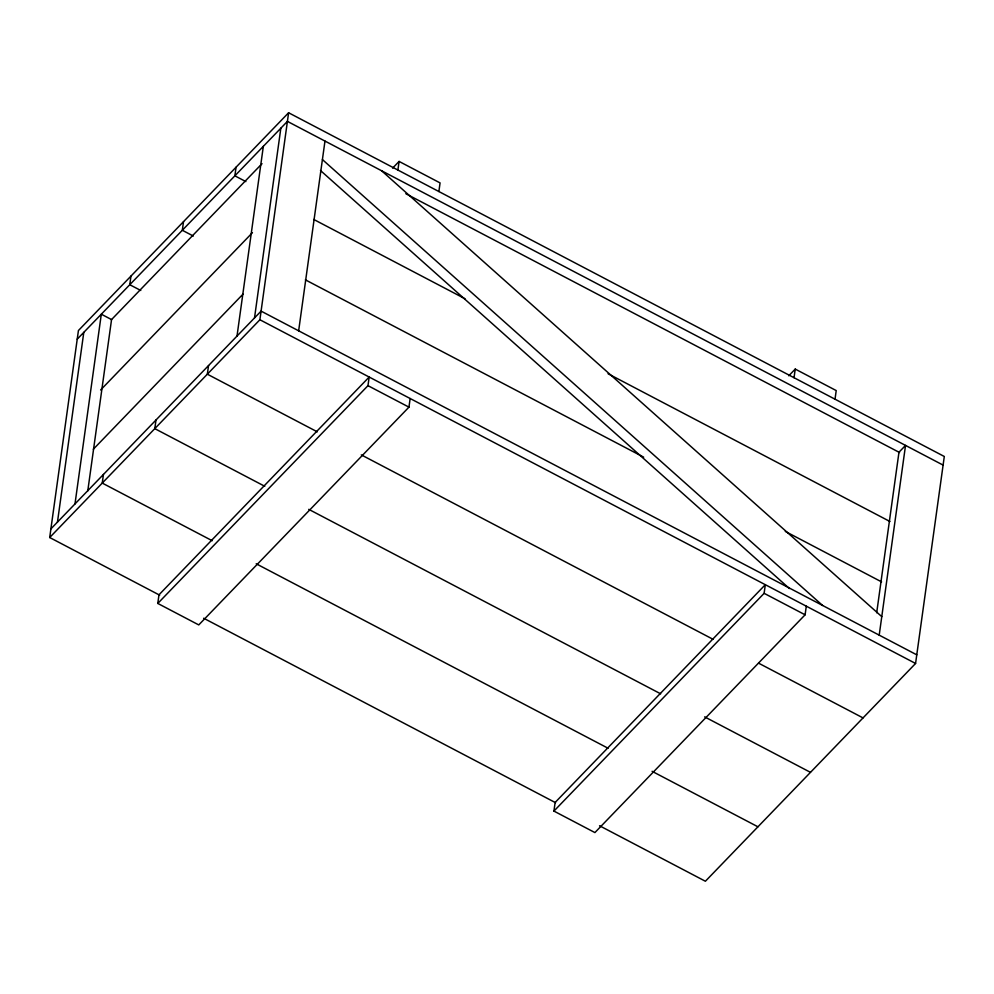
<?xml version="1.0" encoding="UTF-8"?>
<svg xmlns="http://www.w3.org/2000/svg" width="994" height="994" viewBox="0 0 994 994"><rect width="100%" height="100%" fill="white"/><g stroke="black" fill="none" stroke-linecap="round" stroke-linejoin="round"><path stroke-width="1.49" d="M159.674 595.17L49.7 537.518L78.427 330.53L288.608 112.757L944.3 456.482L915.573 663.47L705.392 881.243L599.544 825.753M57.466 522.098L83.794 332.356M74.985 503.946L101.313 314.203L111.552 319.583L87.77 490.949M103.438 474.449L102.245 483.084L212.219 540.724M130.972 276.096L129.767 284.719L140.775 290.484M155.996 420.015L154.791 428.638L264.764 486.277M183.517 221.65L182.324 230.273L193.321 236.038M157.785 603.433L158.978 594.81L369.172 377.037L367.979 385.66L157.785 603.433L198.763 624.915L408.956 407.142L410.149 398.519M208.541 365.568L207.336 374.191L317.31 431.843M236.063 167.203L234.87 175.826L245.866 181.591M237.007 336.071L263.335 146.342M254.514 317.931L280.842 128.189M49.7 537.518L259.894 319.745L288.608 112.757M298.647 330.816L324.976 141.073M397.898 170.049L399.091 161.426L440.069 182.908L438.876 191.531M553.931 811.092L555.124 802.469L765.318 584.696L764.125 593.319L553.931 811.092L594.909 832.574L805.103 614.801L806.296 606.178M794.032 377.708L795.237 369.085L836.215 390.567L835.022 399.19M876.696 612.751L898.974 452.22L905.534 445.411L879.205 635.154M77.221 339.165L287.415 121.38L943.107 465.105M111.266 319.869L262.018 163.687M100.618 389.983L252.439 232.683M93.312 449.238L242.983 294.162M392.618 168.123L399.091 161.426M50.893 528.895L261.087 311.122L916.779 654.835M788.764 375.782L795.237 369.085M405.85 193.718L899.545 452.518M313.769 219.463L465.03 298.759M608.055 373.732L889.965 521.515M305.382 279.836L643.69 457.165M785.322 531.417L881.591 581.888M259.894 319.745L915.573 663.47M367.979 385.66L408.956 407.142M764.125 593.319L805.103 614.801M361.294 454.892L713.195 639.366M758.559 663.147L863.028 717.904M308.749 509.338L660.65 693.812M704.634 716.873L810.483 772.35M256.203 563.784L608.104 748.258M652.089 771.307L757.937 826.797M203.658 618.231L555.559 802.692M381.597 170.757L881.777 616.64M322.416 159.574L822.597 605.47M320.478 170.508L789.398 588.535"/></g></svg>
